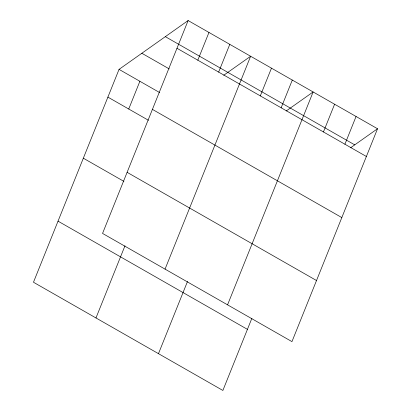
<?xml version="1.0" encoding="UTF-8"?>
<svg xmlns="http://www.w3.org/2000/svg" width="411" height="411" viewBox="0 0 411 411"><rect width="100%" height="100%" fill="white"/><g stroke="black" fill="none" stroke-linecap="round" stroke-linejoin="round"><path stroke-width="0.62" d="M188.125 20.55L102.55 233.422L291.954 341.623L377.529 128.751L188.125 20.55L119.046 69.377L33.471 282.249L222.875 390.45L251.886 318.278M128.73 109.013L139.879 81.28M197.809 60.186L208.963 32.454M95.974 317.955L124.985 245.788M218.647 72.089L229.795 44.352M165.052 269.128L250.628 56.256L223.748 75.254M260.312 95.891L271.466 68.159M158.476 353.66L187.488 281.494M281.15 107.795L292.298 80.058M227.56 304.834L313.131 91.961L286.251 110.96M323.447 131.957L334.6 104.224M344.916 144.22L356.065 116.488M350.65 147.749L377.529 128.751M165.33 36.661L354.734 144.862M176.977 48.282L366.381 156.483M141.841 53.266L169.255 68.925M119.046 69.377L159.617 92.557M152.414 109.383L341.818 217.578M107.893 97.114L148.469 120.289M127.112 172.327L316.516 280.528M83.335 158.209L123.906 181.385M58.028 221.154L247.432 329.355"/></g></svg>
